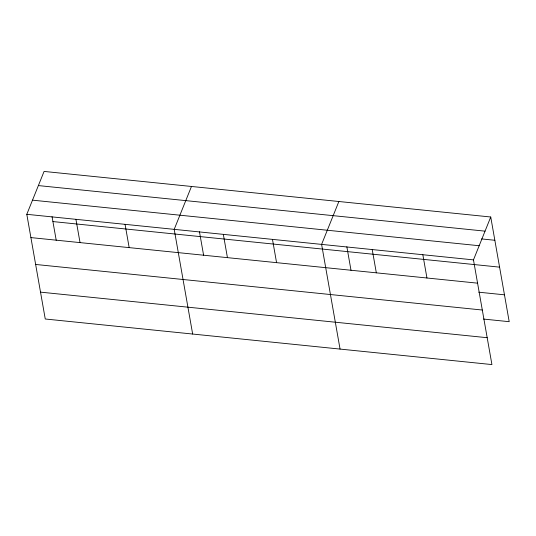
<?xml version="1.0" encoding="UTF-8"?>
<svg xmlns="http://www.w3.org/2000/svg" width="536" height="536" viewBox="0 0 536 536"><rect width="100%" height="100%" fill="white"/><g stroke="black" fill="none" stroke-linecap="round" stroke-linejoin="round"><path stroke-width="0.8" d="M490.742 217L473.469 259.886L491.927 364.574L45.258 319L26.8 214.313L44.073 171.426L490.742 217L509.2 321.687L483.472 319.061M191.473 186.468L174.2 229.354L192.659 334.042M338.873 201.503L321.6 244.389L340.059 349.077M38.371 185.583L485.04 231.15M481.569 238.922L494.849 240.275M32.502 200.163L479.164 245.729M26.8 214.313L473.469 259.886M52.917 221.569L499.586 267.142M30.907 237.595L477.569 283.162M478.735 292.194L504.463 294.82M35.644 264.456L482.306 310.029M40.522 292.14L487.19 337.707M422.844 254.721L426.951 278.003M372.219 249.555L376.326 272.837M346.852 246.761L351.02 270.372M272.469 239.378L276.569 262.66M223.331 234.366L227.438 257.649M199.452 231.726L203.62 255.337M125.069 224.343L129.169 247.619M75.931 219.325L80.038 242.607M52.052 216.685L56.22 240.296"/></g></svg>
